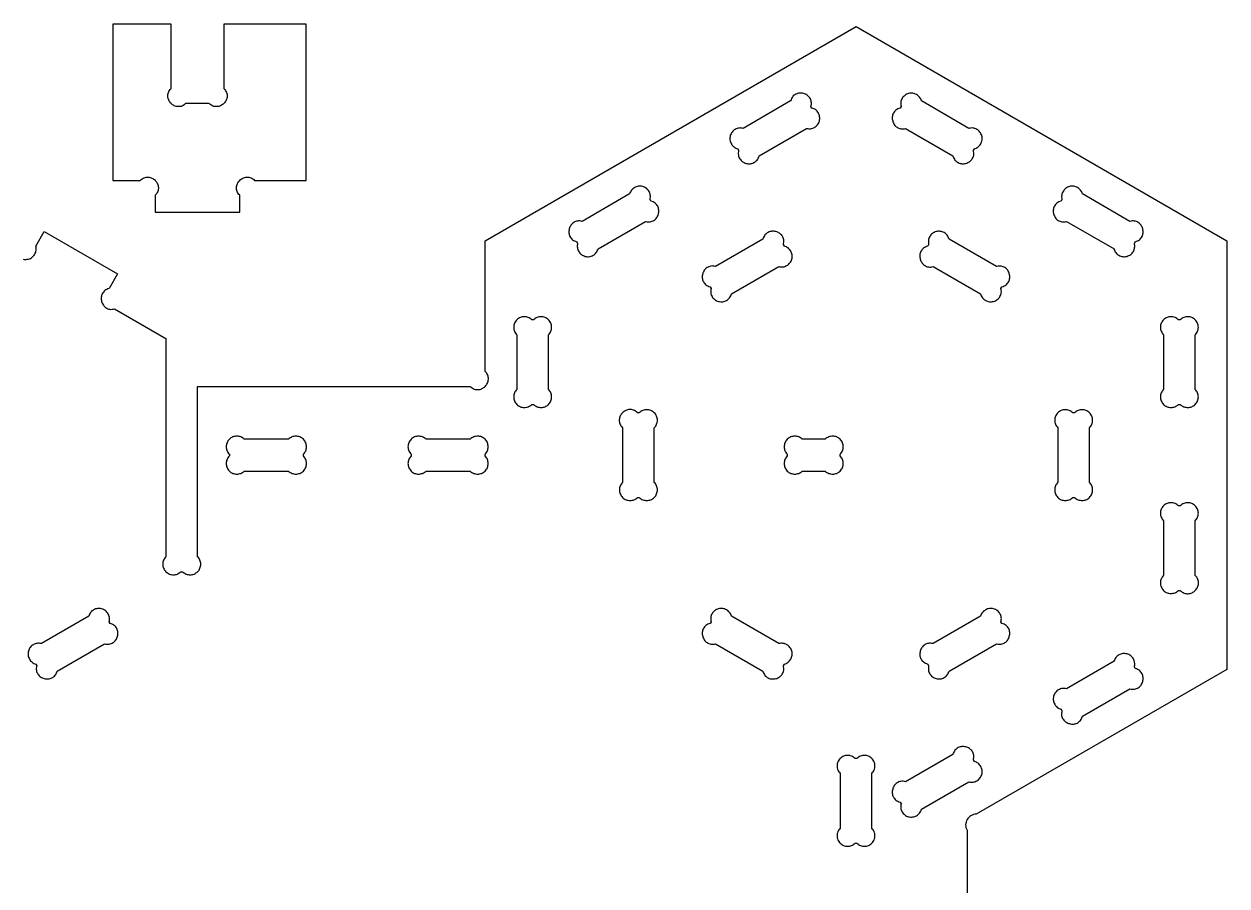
# Model space of a CAD drawing. Extents: x 105 to 1294, y 104 to 1295.
# Drawn here: x 230.2 to 344, y 770.8 to 852.2 of the extents above; entities that cross this region are included whole.
import ezdxf

# ---------------------------------------------------------------- set-up
doc = ezdxf.new("R2010")
doc.units = 0
doc.layers.add('LAYER_1', color=62, linetype='CONTINUOUS')

msp = doc.modelspace()

# ---------------------------------------------------------------- linework, layer by layer
at = {"layer": 'LAYER_1'}
for points in [[(238.63, 852.22), (238.63, 837.44), (241.21, 837.44), (241.3, 837.52), (241.39, 837.59), (241.49, 837.65), (241.58, 837.69), (241.68, 837.72), (241.77, 837.74), (241.87, 837.75), (241.96, 837.75), (242.06, 837.74), (242.15, 837.72), (242.24, 837.69), (242.32, 837.66), (242.41, 837.61), (242.48, 837.56), (242.56, 837.51), (242.63, 837.44), (242.69, 837.37), (242.75, 837.3), (242.8, 837.22), (242.84, 837.14), (242.88, 837.05), (242.91, 836.96), (242.93, 836.87), (242.94, 836.78), (242.94, 836.69), (242.93, 836.59), (242.91, 836.49), (242.88, 836.4), (242.83, 836.3), (242.78, 836.21), (242.71, 836.12), (242.63, 836.03), (242.63, 834.44), (250.63, 834.44), (250.63, 836.03), (250.55, 836.12), (250.48, 836.21), (250.42, 836.3), (250.38, 836.4), (250.35, 836.49), (250.33, 836.59), (250.32, 836.69), (250.32, 836.78), (250.33, 836.87), (250.35, 836.96), (250.38, 837.05), (250.41, 837.14), (250.46, 837.22), (250.51, 837.3), (250.56, 837.37), (250.63, 837.44), (250.7, 837.51), (250.77, 837.56), (250.85, 837.61), (250.93, 837.66), (251.02, 837.69), (251.11, 837.72), (251.2, 837.74), (251.29, 837.75), (251.38, 837.75), (251.48, 837.74), (251.58, 837.72), (251.67, 837.69), (251.77, 837.65), (251.86, 837.59), (251.95, 837.52), (252.04, 837.44), (256.92, 837.44), (256.92, 852.22), (249.13, 852.22), (249.13, 846.13), (249.21, 846.04), (249.28, 845.95), (249.33, 845.85), (249.38, 845.76), (249.41, 845.66), (249.43, 845.57), (249.44, 845.47), (249.44, 845.38), (249.43, 845.29), (249.41, 845.19), (249.38, 845.11), (249.34, 845.02), (249.3, 844.94), (249.25, 844.86), (249.19, 844.78), (249.13, 844.72), (249.06, 844.65), (248.98, 844.59), (248.91, 844.54), (248.82, 844.5), (248.74, 844.46), (248.65, 844.44), (248.56, 844.42), (248.47, 844.41), (248.37, 844.41), (248.28, 844.42), (248.18, 844.44), (248.08, 844.47), (247.99, 844.51), (247.9, 844.57), (247.8, 844.63), (247.71, 844.72), (245.54, 844.72), (245.45, 844.63), (245.36, 844.57), (245.27, 844.51), (245.17, 844.47), (245.08, 844.44), (244.98, 844.42), (244.89, 844.41), (244.79, 844.41), (244.7, 844.42), (244.61, 844.44), (244.52, 844.46), (244.43, 844.5), (244.35, 844.54), (244.27, 844.59), (244.2, 844.65), (244.13, 844.72), (244.06, 844.78), (244.01, 844.86), (243.96, 844.94), (243.91, 845.02), (243.88, 845.11), (243.85, 845.19), (243.83, 845.29), (243.82, 845.38), (243.82, 845.47), (243.83, 845.57), (243.85, 845.66), (243.88, 845.76), (243.92, 845.85), (243.98, 845.95), (244.05, 846.04), (244.13, 846.13), (244.13, 852.22)], [(297.82, 840.28), (297.8, 840.16), (297.78, 840.05), (297.78, 839.94), (297.79, 839.83), (297.81, 839.74), (297.84, 839.64), (297.88, 839.56), (297.93, 839.47), (297.99, 839.4), (298.05, 839.33), (298.12, 839.27), (298.19, 839.21), (298.27, 839.16), (298.35, 839.12), (298.44, 839.08), (298.53, 839.05), (298.62, 839.03), (298.71, 839.02), (298.81, 839.02), (298.9, 839.02), (298.99, 839.03), (299.08, 839.05), (299.17, 839.08), (299.26, 839.12), (299.34, 839.16), (299.42, 839.22), (299.49, 839.29), (299.56, 839.36), (299.62, 839.45), (299.67, 839.54), (299.72, 839.65), (299.75, 839.76), (304.23, 842.35), (304.33, 842.33), (304.43, 842.31), (304.53, 842.31), (304.63, 842.32), (304.72, 842.34), (304.82, 842.37), (304.91, 842.4), (304.99, 842.45), (305.07, 842.5), (305.15, 842.56), (305.22, 842.63), (305.28, 842.7), (305.34, 842.78), (305.39, 842.87), (305.43, 842.96), (305.46, 843.05), (305.48, 843.15), (305.49, 843.25), (305.49, 843.35), (305.48, 843.45), (305.46, 843.55), (305.44, 843.64), (305.4, 843.73), (305.36, 843.81), (305.31, 843.89), (305.25, 843.97), (305.18, 844.04), (305.11, 844.1), (305.03, 844.16), (304.94, 844.21), (304.85, 844.25), (304.75, 844.28), (304.66, 844.43), (304.69, 844.55), (304.7, 844.66), (304.7, 844.77), (304.69, 844.88), (304.67, 844.97), (304.64, 845.07), (304.6, 845.15), (304.55, 845.24), (304.5, 845.31), (304.44, 845.38), (304.37, 845.44), (304.29, 845.5), (304.21, 845.55), (304.13, 845.59), (304.04, 845.63), (303.96, 845.65), (303.86, 845.67), (303.77, 845.69), (303.68, 845.69), (303.58, 845.69), (303.49, 845.68), (303.4, 845.66), (303.31, 845.63), (303.23, 845.59), (303.14, 845.54), (303.07, 845.49), (302.99, 845.42), (302.93, 845.35), (302.87, 845.26), (302.81, 845.17), (302.77, 845.06), (302.73, 844.95), (298.25, 842.36), (298.15, 842.38), (298.05, 842.39), (297.95, 842.4), (297.86, 842.39), (297.76, 842.37), (297.67, 842.34), (297.58, 842.31), (297.49, 842.26), (297.41, 842.21), (297.34, 842.15), (297.27, 842.08), (297.2, 842.01), (297.15, 841.93), (297.1, 841.84), (297.06, 841.75), (297.03, 841.65), (297.01, 841.55), (296.99, 841.45), (296.99, 841.36), (297, 841.26), (297.02, 841.16), (297.05, 841.07), (297.08, 840.98), (297.13, 840.9), (297.18, 840.81), (297.24, 840.74), (297.3, 840.67), (297.38, 840.61), (297.46, 840.55), (297.54, 840.5), (297.64, 840.46), (297.73, 840.43)], [(313.61, 842.35), (318.09, 839.76), (318.12, 839.65), (318.17, 839.54), (318.22, 839.45), (318.28, 839.36), (318.35, 839.29), (318.42, 839.22), (318.5, 839.16), (318.58, 839.12), (318.67, 839.08), (318.76, 839.05), (318.85, 839.03), (318.94, 839.02), (319.03, 839.02), (319.13, 839.02), (319.22, 839.03), (319.31, 839.05), (319.4, 839.08), (319.49, 839.12), (319.57, 839.16), (319.65, 839.21), (319.72, 839.27), (319.79, 839.33), (319.86, 839.4), (319.91, 839.47), (319.96, 839.56), (320, 839.64), (320.03, 839.74), (320.05, 839.83), (320.06, 839.94), (320.06, 840.05), (320.04, 840.16), (320.02, 840.28), (320.11, 840.43), (320.2, 840.46), (320.3, 840.5), (320.38, 840.55), (320.46, 840.61), (320.54, 840.67), (320.6, 840.74), (320.66, 840.81), (320.71, 840.9), (320.76, 840.98), (320.79, 841.07), (320.82, 841.16), (320.84, 841.26), (320.85, 841.36), (320.85, 841.45), (320.84, 841.55), (320.81, 841.65), (320.78, 841.75), (320.74, 841.84), (320.69, 841.93), (320.64, 842.01), (320.57, 842.08), (320.5, 842.15), (320.43, 842.21), (320.35, 842.26), (320.26, 842.31), (320.17, 842.34), (320.08, 842.37), (319.99, 842.39), (319.89, 842.4), (319.79, 842.39), (319.69, 842.38), (319.59, 842.36), (315.11, 844.95), (315.08, 845.04), (315.04, 845.14), (314.99, 845.22), (314.93, 845.3), (314.87, 845.38), (314.8, 845.44), (314.73, 845.5), (314.64, 845.55), (314.56, 845.6), (314.47, 845.63), (314.38, 845.66), (314.28, 845.68), (314.19, 845.69), (314.09, 845.69), (313.99, 845.68), (313.89, 845.66), (313.79, 845.62), (313.7, 845.58), (313.61, 845.53), (313.53, 845.48), (313.46, 845.41), (313.39, 845.34), (313.33, 845.27), (313.28, 845.19), (313.23, 845.1), (313.2, 845.01), (313.17, 844.92), (313.15, 844.83), (313.15, 844.73), (313.15, 844.63), (313.16, 844.53), (313.18, 844.43), (313.09, 844.28), (312.98, 844.24), (312.87, 844.2), (312.78, 844.14), (312.69, 844.08), (312.62, 844.02), (312.55, 843.94), (312.5, 843.87), (312.45, 843.78), (312.41, 843.7), (312.38, 843.61), (312.36, 843.52), (312.35, 843.43), (312.35, 843.33), (312.35, 843.24), (312.37, 843.15), (312.39, 843.06), (312.41, 842.97), (312.45, 842.88), (312.49, 842.8), (312.54, 842.72), (312.6, 842.64), (312.66, 842.57), (312.73, 842.51), (312.81, 842.46), (312.89, 842.41), (312.97, 842.37), (313.07, 842.34), (313.17, 842.32), (313.27, 842.31), (313.38, 842.31), (313.49, 842.32)], [(282.59, 831.49), (282.57, 831.39), (282.56, 831.29), (282.56, 831.19), (282.57, 831.09), (282.59, 831), (282.61, 830.9), (282.65, 830.82), (282.69, 830.73), (282.74, 830.65), (282.8, 830.57), (282.87, 830.5), (282.94, 830.44), (283.02, 830.38), (283.11, 830.34), (283.2, 830.3), (283.3, 830.26), (283.4, 830.24), (283.5, 830.23), (283.6, 830.23), (283.7, 830.24), (283.79, 830.26), (283.88, 830.28), (283.97, 830.32), (284.06, 830.36), (284.14, 830.41), (284.22, 830.47), (284.29, 830.54), (284.35, 830.61), (284.4, 830.69), (284.45, 830.78), (284.49, 830.87), (284.52, 830.97), (289, 833.56), (289.12, 833.53), (289.24, 833.52), (289.35, 833.52), (289.45, 833.53), (289.55, 833.55), (289.64, 833.58), (289.73, 833.62), (289.81, 833.66), (289.88, 833.72), (289.95, 833.78), (290.02, 833.85), (290.07, 833.93), (290.12, 834), (290.17, 834.09), (290.2, 834.17), (290.23, 834.26), (290.25, 834.35), (290.26, 834.45), (290.27, 834.54), (290.26, 834.63), (290.25, 834.73), (290.23, 834.82), (290.2, 834.91), (290.17, 834.99), (290.12, 835.07), (290.06, 835.15), (290, 835.22), (289.92, 835.29), (289.84, 835.35), (289.74, 835.41), (289.64, 835.45), (289.52, 835.49), (289.44, 835.64), (289.46, 835.74), (289.47, 835.84), (289.47, 835.94), (289.46, 836.03), (289.44, 836.13), (289.42, 836.22), (289.38, 836.31), (289.34, 836.4), (289.28, 836.48), (289.23, 836.55), (289.16, 836.62), (289.09, 836.69), (289.01, 836.74), (288.92, 836.79), (288.83, 836.83), (288.73, 836.86), (288.63, 836.88), (288.53, 836.9), (288.43, 836.9), (288.33, 836.89), (288.24, 836.87), (288.14, 836.84), (288.06, 836.81), (287.97, 836.76), (287.89, 836.71), (287.81, 836.65), (287.74, 836.59), (287.68, 836.51), (287.62, 836.43), (287.58, 836.35), (287.54, 836.25), (287.5, 836.16), (283.03, 833.57), (282.91, 833.6), (282.79, 833.61), (282.68, 833.61), (282.58, 833.6), (282.48, 833.58), (282.39, 833.55), (282.3, 833.51), (282.22, 833.46), (282.14, 833.41), (282.08, 833.34), (282.01, 833.28), (281.96, 833.2), (281.91, 833.12), (281.86, 833.04), (281.83, 832.95), (281.8, 832.86), (281.78, 832.77), (281.77, 832.68), (281.76, 832.59), (281.77, 832.49), (281.78, 832.4), (281.8, 832.31), (281.83, 832.22), (281.86, 832.13), (281.91, 832.05), (281.97, 831.97), (282.03, 831.9), (282.11, 831.83), (282.19, 831.77), (282.29, 831.72), (282.39, 831.68), (282.51, 831.64)], [(328.84, 833.56), (333.32, 830.97), (333.35, 830.87), (333.39, 830.78), (333.44, 830.69), (333.49, 830.61), (333.56, 830.54), (333.63, 830.47), (333.7, 830.41), (333.78, 830.36), (333.87, 830.32), (333.96, 830.28), (334.05, 830.26), (334.14, 830.24), (334.24, 830.23), (334.34, 830.23), (334.44, 830.24), (334.54, 830.26), (334.64, 830.3), (334.73, 830.34), (334.82, 830.38), (334.9, 830.44), (334.97, 830.5), (335.04, 830.57), (335.1, 830.65), (335.15, 830.73), (335.19, 830.82), (335.23, 830.9), (335.25, 831), (335.27, 831.09), (335.28, 831.19), (335.28, 831.29), (335.27, 831.39), (335.25, 831.49), (335.33, 831.64), (335.45, 831.68), (335.55, 831.72), (335.65, 831.77), (335.73, 831.83), (335.81, 831.9), (335.87, 831.97), (335.93, 832.05), (335.98, 832.13), (336.01, 832.22), (336.04, 832.31), (336.06, 832.4), (336.07, 832.49), (336.08, 832.59), (336.07, 832.68), (336.06, 832.77), (336.04, 832.86), (336.01, 832.95), (335.98, 833.04), (335.93, 833.12), (335.88, 833.2), (335.83, 833.28), (335.77, 833.34), (335.7, 833.41), (335.62, 833.46), (335.54, 833.51), (335.45, 833.55), (335.36, 833.58), (335.26, 833.6), (335.16, 833.61), (335.05, 833.61), (334.93, 833.6), (334.82, 833.57), (330.34, 836.16), (330.31, 836.25), (330.27, 836.35), (330.22, 836.43), (330.16, 836.51), (330.1, 836.59), (330.03, 836.65), (329.95, 836.71), (329.87, 836.76), (329.79, 836.81), (329.7, 836.84), (329.6, 836.87), (329.51, 836.89), (329.41, 836.9), (329.31, 836.9), (329.21, 836.88), (329.11, 836.86), (329.01, 836.83), (328.92, 836.79), (328.84, 836.74), (328.76, 836.69), (328.68, 836.62), (328.62, 836.55), (328.56, 836.48), (328.5, 836.4), (328.46, 836.31), (328.42, 836.22), (328.4, 836.13), (328.38, 836.03), (328.37, 835.94), (328.37, 835.84), (328.38, 835.74), (328.4, 835.64), (328.32, 835.49), (328.2, 835.45), (328.1, 835.41), (328, 835.35), (327.92, 835.29), (327.84, 835.22), (327.78, 835.15), (327.72, 835.07), (327.68, 834.99), (327.64, 834.91), (327.61, 834.82), (327.59, 834.73), (327.58, 834.63), (327.57, 834.54), (327.58, 834.45), (327.59, 834.35), (327.61, 834.26), (327.64, 834.17), (327.68, 834.09), (327.72, 834), (327.77, 833.93), (327.82, 833.85), (327.89, 833.78), (327.96, 833.72), (328.03, 833.66), (328.11, 833.62), (328.2, 833.58), (328.29, 833.55), (328.39, 833.53), (328.5, 833.52), (328.6, 833.52), (328.72, 833.53)], [(295.21, 827.22), (295.19, 827.12), (295.18, 827.02), (295.18, 826.92), (295.18, 826.83), (295.2, 826.73), (295.23, 826.64), (295.26, 826.55), (295.31, 826.46), (295.36, 826.38), (295.42, 826.31), (295.49, 826.24), (295.56, 826.17), (295.64, 826.12), (295.73, 826.07), (295.82, 826.03), (295.92, 826), (296.02, 825.98), (296.12, 825.97), (296.21, 825.96), (296.31, 825.97), (296.41, 825.99), (296.5, 826.02), (296.59, 826.05), (296.67, 826.1), (296.76, 826.15), (296.83, 826.21), (296.9, 826.28), (296.96, 826.35), (297.02, 826.43), (297.07, 826.52), (297.11, 826.61), (297.14, 826.71), (301.62, 829.29), (301.72, 829.27), (301.82, 829.26), (301.92, 829.26), (302.02, 829.27), (302.11, 829.28), (302.2, 829.31), (302.29, 829.35), (302.38, 829.39), (302.46, 829.44), (302.53, 829.5), (302.6, 829.57), (302.67, 829.64), (302.72, 829.72), (302.77, 829.81), (302.81, 829.9), (302.84, 830), (302.87, 830.1), (302.88, 830.2), (302.88, 830.3), (302.87, 830.39), (302.85, 830.49), (302.82, 830.58), (302.79, 830.67), (302.74, 830.76), (302.69, 830.84), (302.63, 830.91), (302.57, 830.98), (302.49, 831.05), (302.41, 831.1), (302.33, 831.15), (302.23, 831.19), (302.14, 831.22), (302.05, 831.37), (302.07, 831.49), (302.09, 831.61), (302.09, 831.72), (302.08, 831.82), (302.06, 831.92), (302.03, 832.01), (301.99, 832.1), (301.94, 832.18), (301.89, 832.25), (301.82, 832.32), (301.75, 832.39), (301.68, 832.44), (301.6, 832.49), (301.52, 832.54), (301.43, 832.57), (301.34, 832.6), (301.25, 832.62), (301.16, 832.63), (301.06, 832.64), (300.97, 832.63), (300.88, 832.62), (300.79, 832.6), (300.7, 832.57), (300.61, 832.53), (300.53, 832.49), (300.45, 832.43), (300.38, 832.37), (300.31, 832.29), (300.25, 832.21), (300.2, 832.11), (300.15, 832.01), (300.12, 831.89), (295.64, 829.31), (295.52, 829.33), (295.41, 829.34), (295.3, 829.35), (295.2, 829.34), (295.1, 829.31), (295, 829.28), (294.92, 829.24), (294.84, 829.2), (294.76, 829.14), (294.69, 829.08), (294.63, 829.01), (294.57, 828.94), (294.52, 828.86), (294.48, 828.77), (294.44, 828.69), (294.42, 828.6), (294.4, 828.51), (294.38, 828.41), (294.38, 828.32), (294.38, 828.23), (294.39, 828.13), (294.41, 828.04), (294.44, 827.96), (294.48, 827.87), (294.53, 827.79), (294.58, 827.71), (294.65, 827.64), (294.72, 827.57), (294.81, 827.51), (294.9, 827.46), (295.01, 827.41), (295.12, 827.37)], [(316.22, 829.29), (320.7, 826.71), (320.73, 826.61), (320.77, 826.52), (320.82, 826.43), (320.88, 826.35), (320.94, 826.28), (321.01, 826.21), (321.09, 826.15), (321.17, 826.1), (321.25, 826.05), (321.34, 826.02), (321.43, 825.99), (321.53, 825.97), (321.63, 825.96), (321.73, 825.97), (321.83, 825.98), (321.93, 826), (322.02, 826.03), (322.12, 826.07), (322.2, 826.12), (322.28, 826.17), (322.35, 826.24), (322.42, 826.31), (322.48, 826.38), (322.53, 826.46), (322.58, 826.55), (322.61, 826.64), (322.64, 826.73), (322.66, 826.83), (322.67, 826.92), (322.66, 827.02), (322.65, 827.12), (322.63, 827.22), (322.72, 827.37), (322.83, 827.41), (322.94, 827.46), (323.03, 827.51), (323.12, 827.57), (323.19, 827.64), (323.26, 827.71), (323.31, 827.79), (323.36, 827.87), (323.4, 827.96), (323.43, 828.04), (323.45, 828.13), (323.46, 828.23), (323.46, 828.32), (323.46, 828.41), (323.44, 828.51), (323.42, 828.6), (323.4, 828.69), (323.36, 828.77), (323.32, 828.86), (323.27, 828.94), (323.21, 829.01), (323.15, 829.08), (323.08, 829.14), (323.01, 829.2), (322.92, 829.24), (322.84, 829.28), (322.74, 829.31), (322.64, 829.33), (322.54, 829.34), (322.43, 829.34), (322.32, 829.33), (322.2, 829.3), (317.72, 831.89), (317.69, 831.99), (317.65, 832.08), (317.6, 832.17), (317.54, 832.25), (317.48, 832.32), (317.41, 832.39), (317.34, 832.45), (317.26, 832.5), (317.17, 832.54), (317.08, 832.58), (316.99, 832.61), (316.89, 832.62), (316.79, 832.63), (316.7, 832.63), (316.6, 832.62), (316.5, 832.6), (316.4, 832.57), (316.31, 832.53), (316.22, 832.48), (316.14, 832.42), (316.07, 832.36), (316, 832.29), (315.94, 832.21), (315.89, 832.13), (315.85, 832.05), (315.81, 831.96), (315.78, 831.86), (315.76, 831.77), (315.76, 831.67), (315.76, 831.57), (315.77, 831.47), (315.79, 831.37), (315.7, 831.22), (315.59, 831.19), (315.48, 831.14), (315.39, 831.09), (315.3, 831.03), (315.23, 830.96), (315.16, 830.89), (315.11, 830.81), (315.06, 830.73), (315.02, 830.64), (314.99, 830.55), (314.97, 830.46), (314.96, 830.37), (314.96, 830.28), (314.96, 830.18), (314.98, 830.09), (315, 830), (315.02, 829.91), (315.06, 829.82), (315.1, 829.74), (315.15, 829.66), (315.21, 829.59), (315.27, 829.52), (315.34, 829.46), (315.42, 829.4), (315.5, 829.35), (315.58, 829.31), (315.68, 829.28), (315.78, 829.26), (315.88, 829.25), (315.99, 829.25), (316.1, 829.27)], [(276.84, 817.68), (276.77, 817.6), (276.71, 817.52), (276.66, 817.44), (276.62, 817.35), (276.59, 817.26), (276.56, 817.16), (276.55, 817.07), (276.54, 816.97), (276.55, 816.88), (276.56, 816.78), (276.59, 816.69), (276.62, 816.6), (276.66, 816.51), (276.71, 816.42), (276.77, 816.34), (276.84, 816.27), (276.91, 816.2), (276.99, 816.14), (277.08, 816.09), (277.17, 816.05), (277.26, 816.01), (277.35, 815.99), (277.45, 815.98), (277.54, 815.97), (277.64, 815.98), (277.74, 815.99), (277.83, 816.01), (277.92, 816.05), (278.01, 816.09), (278.09, 816.14), (278.18, 816.2), (278.25, 816.27), (278.42, 816.27), (278.5, 816.2), (278.58, 816.14), (278.66, 816.09), (278.75, 816.05), (278.84, 816.01), (278.94, 815.99), (279.03, 815.98), (279.13, 815.97), (279.22, 815.98), (279.32, 815.99), (279.41, 816.01), (279.51, 816.05), (279.59, 816.09), (279.68, 816.14), (279.76, 816.2), (279.84, 816.27), (279.9, 816.34), (279.96, 816.42), (280.01, 816.51), (280.06, 816.6), (280.09, 816.69), (280.11, 816.78), (280.12, 816.88), (280.13, 816.97), (280.12, 817.07), (280.11, 817.16), (280.09, 817.26), (280.06, 817.35), (280.01, 817.44), (279.96, 817.52), (279.9, 817.6), (279.84, 817.68), (279.84, 822.85), (279.9, 822.92), (279.96, 823), (280.01, 823.09), (280.06, 823.18), (280.09, 823.27), (280.11, 823.36), (280.12, 823.46), (280.13, 823.55), (280.12, 823.65), (280.11, 823.75), (280.09, 823.84), (280.06, 823.93), (280.01, 824.02), (279.96, 824.11), (279.9, 824.19), (279.84, 824.26), (279.76, 824.33), (279.68, 824.39), (279.59, 824.44), (279.51, 824.48), (279.41, 824.51), (279.32, 824.54), (279.22, 824.55), (279.13, 824.55), (279.03, 824.55), (278.94, 824.54), (278.84, 824.51), (278.75, 824.48), (278.66, 824.44), (278.58, 824.39), (278.5, 824.33), (278.42, 824.26), (278.25, 824.26), (278.18, 824.33), (278.09, 824.39), (278.01, 824.44), (277.92, 824.48), (277.83, 824.51), (277.74, 824.54), (277.64, 824.55), (277.54, 824.55), (277.45, 824.55), (277.35, 824.54), (277.26, 824.51), (277.17, 824.48), (277.08, 824.44), (276.99, 824.39), (276.91, 824.33), (276.84, 824.26), (276.77, 824.19), (276.71, 824.11), (276.66, 824.02), (276.62, 823.93), (276.59, 823.84), (276.56, 823.75), (276.55, 823.65), (276.54, 823.55), (276.55, 823.46), (276.56, 823.36), (276.59, 823.27), (276.62, 823.18), (276.66, 823.09), (276.71, 823), (276.77, 822.92), (276.84, 822.85)], [(338, 817.68), (337.94, 817.6), (337.88, 817.52), (337.83, 817.44), (337.79, 817.35), (337.75, 817.26), (337.73, 817.16), (337.72, 817.07), (337.71, 816.97), (337.72, 816.88), (337.73, 816.78), (337.75, 816.69), (337.79, 816.6), (337.83, 816.51), (337.88, 816.42), (337.94, 816.34), (338, 816.27), (338.08, 816.2), (338.16, 816.14), (338.25, 816.09), (338.34, 816.05), (338.43, 816.01), (338.52, 815.99), (338.62, 815.98), (338.71, 815.97), (338.81, 815.98), (338.9, 815.99), (339, 816.01), (339.09, 816.05), (339.18, 816.09), (339.26, 816.14), (339.34, 816.2), (339.42, 816.27), (339.59, 816.27), (339.67, 816.2), (339.75, 816.14), (339.83, 816.09), (339.92, 816.05), (340.01, 816.01), (340.11, 815.99), (340.2, 815.98), (340.3, 815.97), (340.39, 815.98), (340.49, 815.99), (340.58, 816.01), (340.67, 816.05), (340.76, 816.09), (340.85, 816.14), (340.93, 816.2), (341, 816.27), (341.07, 816.34), (341.13, 816.42), (341.18, 816.51), (341.22, 816.6), (341.25, 816.69), (341.28, 816.78), (341.29, 816.88), (341.3, 816.97), (341.29, 817.07), (341.28, 817.16), (341.25, 817.26), (341.22, 817.35), (341.18, 817.44), (341.13, 817.52), (341.07, 817.6), (341, 817.68), (341, 822.85), (341.07, 822.92), (341.13, 823), (341.18, 823.09), (341.22, 823.18), (341.25, 823.27), (341.28, 823.36), (341.29, 823.46), (341.3, 823.55), (341.29, 823.65), (341.28, 823.75), (341.25, 823.84), (341.22, 823.93), (341.18, 824.02), (341.13, 824.11), (341.07, 824.19), (341, 824.26), (340.93, 824.33), (340.85, 824.39), (340.76, 824.44), (340.67, 824.48), (340.58, 824.51), (340.49, 824.54), (340.39, 824.55), (340.3, 824.55), (340.2, 824.55), (340.11, 824.54), (340.01, 824.51), (339.92, 824.48), (339.83, 824.44), (339.75, 824.39), (339.67, 824.33), (339.59, 824.26), (339.42, 824.26), (339.34, 824.33), (339.26, 824.39), (339.18, 824.44), (339.09, 824.48), (339, 824.51), (338.9, 824.54), (338.81, 824.55), (338.71, 824.55), (338.62, 824.55), (338.52, 824.54), (338.43, 824.51), (338.34, 824.48), (338.25, 824.44), (338.16, 824.39), (338.08, 824.33), (338, 824.26), (337.94, 824.19), (337.88, 824.11), (337.83, 824.02), (337.79, 823.93), (337.75, 823.84), (337.73, 823.75), (337.72, 823.65), (337.71, 823.55), (337.72, 823.46), (337.73, 823.36), (337.75, 823.27), (337.79, 823.18), (337.83, 823.09), (337.88, 823), (337.94, 822.92), (338, 822.85)], [(286.84, 808.89), (286.77, 808.81), (286.71, 808.73), (286.66, 808.65), (286.62, 808.56), (286.59, 808.47), (286.56, 808.37), (286.55, 808.28), (286.55, 808.18), (286.55, 808.09), (286.56, 807.99), (286.59, 807.9), (286.62, 807.8), (286.66, 807.72), (286.71, 807.63), (286.77, 807.55), (286.84, 807.47), (286.91, 807.4), (287, 807.35), (287.08, 807.29), (287.17, 807.25), (287.26, 807.22), (287.35, 807.2), (287.45, 807.19), (287.55, 807.18), (287.64, 807.19), (287.74, 807.2), (287.83, 807.22), (287.92, 807.25), (288.01, 807.29), (288.1, 807.35), (288.18, 807.4), (288.25, 807.47), (288.42, 807.47), (288.5, 807.4), (288.58, 807.35), (288.67, 807.29), (288.75, 807.25), (288.85, 807.22), (288.94, 807.2), (289.03, 807.19), (289.13, 807.18), (289.23, 807.19), (289.32, 807.2), (289.41, 807.22), (289.51, 807.25), (289.59, 807.29), (289.68, 807.35), (289.76, 807.4), (289.84, 807.47), (289.91, 807.55), (289.97, 807.63), (290.02, 807.72), (290.06, 807.8), (290.09, 807.9), (290.11, 807.99), (290.13, 808.09), (290.13, 808.18), (290.13, 808.28), (290.11, 808.37), (290.09, 808.47), (290.06, 808.56), (290.02, 808.65), (289.97, 808.73), (289.91, 808.81), (289.84, 808.89), (289.84, 814.06), (289.91, 814.13), (289.97, 814.21), (290.02, 814.3), (290.06, 814.39), (290.09, 814.48), (290.11, 814.57), (290.13, 814.67), (290.13, 814.76), (290.13, 814.86), (290.11, 814.96), (290.09, 815.05), (290.06, 815.14), (290.02, 815.23), (289.97, 815.31), (289.91, 815.4), (289.84, 815.47), (289.76, 815.54), (289.68, 815.6), (289.59, 815.65), (289.51, 815.69), (289.41, 815.72), (289.32, 815.75), (289.23, 815.76), (289.13, 815.76), (289.03, 815.76), (288.94, 815.75), (288.85, 815.72), (288.75, 815.69), (288.67, 815.65), (288.58, 815.6), (288.5, 815.54), (288.42, 815.47), (288.25, 815.47), (288.16, 815.55), (288.07, 815.62), (287.98, 815.68), (287.88, 815.72), (287.79, 815.75), (287.69, 815.77), (287.6, 815.78), (287.5, 815.78), (287.41, 815.77), (287.32, 815.75), (287.23, 815.72), (287.14, 815.69), (287.06, 815.64), (286.98, 815.59), (286.91, 815.53), (286.84, 815.47), (286.78, 815.4), (286.72, 815.33), (286.67, 815.25), (286.62, 815.17), (286.59, 815.08), (286.56, 814.99), (286.54, 814.9), (286.53, 814.81), (286.53, 814.71), (286.54, 814.62), (286.56, 814.52), (286.59, 814.43), (286.63, 814.33), (286.69, 814.24), (286.76, 814.15), (286.84, 814.06)], [(328, 808.89), (327.93, 808.81), (327.88, 808.73), (327.83, 808.65), (327.78, 808.56), (327.75, 808.47), (327.73, 808.37), (327.72, 808.28), (327.71, 808.18), (327.72, 808.09), (327.73, 807.99), (327.75, 807.9), (327.78, 807.8), (327.83, 807.72), (327.88, 807.63), (327.93, 807.55), (328, 807.47), (328.08, 807.4), (328.16, 807.35), (328.25, 807.29), (328.33, 807.25), (328.43, 807.22), (328.52, 807.2), (328.61, 807.19), (328.71, 807.18), (328.81, 807.19), (328.9, 807.2), (329, 807.22), (329.09, 807.25), (329.18, 807.29), (329.26, 807.35), (329.34, 807.4), (329.42, 807.47), (329.59, 807.47), (329.67, 807.4), (329.75, 807.35), (329.83, 807.29), (329.92, 807.25), (330.01, 807.22), (330.11, 807.2), (330.2, 807.19), (330.3, 807.18), (330.39, 807.19), (330.49, 807.2), (330.58, 807.22), (330.67, 807.25), (330.76, 807.29), (330.85, 807.35), (330.93, 807.4), (331.01, 807.47), (331.07, 807.55), (331.13, 807.63), (331.18, 807.72), (331.23, 807.8), (331.26, 807.9), (331.28, 807.99), (331.29, 808.09), (331.3, 808.18), (331.29, 808.28), (331.28, 808.37), (331.26, 808.47), (331.23, 808.56), (331.18, 808.65), (331.13, 808.73), (331.07, 808.81), (331.01, 808.89), (331.01, 814.06), (331.07, 814.13), (331.13, 814.21), (331.18, 814.3), (331.23, 814.39), (331.26, 814.48), (331.28, 814.57), (331.29, 814.67), (331.3, 814.76), (331.29, 814.86), (331.28, 814.96), (331.26, 815.05), (331.23, 815.14), (331.18, 815.23), (331.13, 815.31), (331.07, 815.4), (331.01, 815.47), (330.93, 815.54), (330.85, 815.6), (330.76, 815.65), (330.67, 815.69), (330.58, 815.72), (330.49, 815.75), (330.39, 815.76), (330.3, 815.76), (330.2, 815.76), (330.11, 815.75), (330.01, 815.72), (329.92, 815.69), (329.83, 815.65), (329.75, 815.6), (329.67, 815.54), (329.59, 815.47), (329.42, 815.47), (329.34, 815.54), (329.26, 815.6), (329.18, 815.65), (329.09, 815.69), (329, 815.72), (328.9, 815.75), (328.81, 815.76), (328.71, 815.76), (328.61, 815.76), (328.52, 815.75), (328.43, 815.72), (328.33, 815.69), (328.25, 815.65), (328.16, 815.6), (328.08, 815.54), (328, 815.47), (327.93, 815.4), (327.88, 815.31), (327.83, 815.23), (327.78, 815.14), (327.75, 815.05), (327.73, 814.96), (327.72, 814.86), (327.71, 814.76), (327.72, 814.67), (327.73, 814.57), (327.75, 814.48), (327.78, 814.39), (327.83, 814.3), (327.88, 814.21), (327.93, 814.13), (328, 814.06)], [(249.65, 811.39), (249.58, 811.31), (249.52, 811.23), (249.47, 811.14), (249.43, 811.06), (249.39, 810.96), (249.37, 810.87), (249.36, 810.77), (249.35, 810.68), (249.36, 810.58), (249.37, 810.49), (249.39, 810.39), (249.43, 810.3), (249.47, 810.21), (249.52, 810.13), (249.58, 810.05), (249.65, 809.97), (249.72, 809.9), (249.8, 809.84), (249.89, 809.79), (249.98, 809.75), (250.07, 809.72), (250.16, 809.7), (250.26, 809.68), (250.35, 809.68), (250.45, 809.68), (250.54, 809.7), (250.64, 809.72), (250.73, 809.75), (250.82, 809.79), (250.9, 809.84), (250.98, 809.9), (251.06, 809.97), (255.23, 809.97), (255.31, 809.9), (255.39, 809.84), (255.48, 809.79), (255.56, 809.75), (255.66, 809.72), (255.75, 809.7), (255.84, 809.68), (255.94, 809.68), (256.04, 809.68), (256.13, 809.7), (256.23, 809.72), (256.32, 809.75), (256.41, 809.79), (256.49, 809.84), (256.57, 809.9), (256.65, 809.97), (256.72, 810.05), (256.78, 810.13), (256.83, 810.21), (256.87, 810.3), (256.9, 810.39), (256.92, 810.49), (256.94, 810.58), (256.94, 810.68), (256.94, 810.77), (256.92, 810.87), (256.9, 810.96), (256.87, 811.06), (256.83, 811.14), (256.78, 811.23), (256.72, 811.31), (256.65, 811.39), (256.65, 811.56), (256.72, 811.63), (256.78, 811.71), (256.83, 811.8), (256.87, 811.89), (256.9, 811.98), (256.92, 812.07), (256.94, 812.17), (256.94, 812.26), (256.94, 812.36), (256.92, 812.45), (256.9, 812.55), (256.87, 812.64), (256.83, 812.73), (256.78, 812.81), (256.72, 812.89), (256.65, 812.97), (256.57, 813.04), (256.49, 813.1), (256.41, 813.15), (256.32, 813.19), (256.23, 813.22), (256.13, 813.24), (256.04, 813.26), (255.94, 813.26), (255.84, 813.26), (255.75, 813.24), (255.66, 813.22), (255.56, 813.19), (255.48, 813.15), (255.39, 813.1), (255.31, 813.04), (255.23, 812.97), (251.06, 812.97), (250.98, 813.04), (250.9, 813.1), (250.82, 813.15), (250.73, 813.19), (250.64, 813.22), (250.54, 813.24), (250.45, 813.26), (250.35, 813.26), (250.26, 813.26), (250.16, 813.24), (250.07, 813.22), (249.98, 813.19), (249.89, 813.15), (249.8, 813.1), (249.72, 813.04), (249.65, 812.97), (249.58, 812.89), (249.52, 812.81), (249.47, 812.73), (249.43, 812.64), (249.39, 812.55), (249.37, 812.45), (249.36, 812.36), (249.35, 812.26), (249.36, 812.17), (249.37, 812.07), (249.39, 811.98), (249.43, 811.89), (249.47, 811.8), (249.52, 811.71), (249.58, 811.63), (249.65, 811.56)], [(266.84, 811.39), (266.77, 811.31), (266.71, 811.23), (266.66, 811.14), (266.62, 811.06), (266.58, 810.96), (266.56, 810.87), (266.55, 810.77), (266.54, 810.68), (266.55, 810.58), (266.56, 810.49), (266.58, 810.39), (266.62, 810.3), (266.66, 810.21), (266.71, 810.13), (266.77, 810.05), (266.84, 809.97), (266.91, 809.9), (266.99, 809.84), (267.08, 809.79), (267.17, 809.75), (267.26, 809.72), (267.35, 809.7), (267.45, 809.68), (267.54, 809.68), (267.64, 809.68), (267.73, 809.7), (267.83, 809.72), (267.92, 809.75), (268.01, 809.79), (268.09, 809.84), (268.17, 809.9), (268.25, 809.97), (272.42, 809.97), (272.5, 809.9), (272.58, 809.84), (272.67, 809.79), (272.76, 809.75), (272.85, 809.72), (272.94, 809.7), (273.04, 809.68), (273.13, 809.68), (273.23, 809.68), (273.32, 809.7), (273.42, 809.72), (273.51, 809.75), (273.6, 809.79), (273.68, 809.84), (273.76, 809.9), (273.84, 809.97), (273.91, 810.05), (273.97, 810.13), (274.02, 810.21), (274.06, 810.3), (274.09, 810.39), (274.11, 810.49), (274.13, 810.58), (274.13, 810.68), (274.13, 810.77), (274.11, 810.87), (274.09, 810.96), (274.06, 811.06), (274.02, 811.14), (273.97, 811.23), (273.91, 811.31), (273.84, 811.39), (273.84, 811.56), (273.91, 811.63), (273.97, 811.71), (274.02, 811.8), (274.06, 811.89), (274.09, 811.98), (274.11, 812.07), (274.13, 812.17), (274.13, 812.26), (274.13, 812.36), (274.11, 812.45), (274.09, 812.55), (274.06, 812.64), (274.02, 812.73), (273.97, 812.81), (273.91, 812.89), (273.84, 812.97), (273.76, 813.04), (273.68, 813.1), (273.6, 813.15), (273.51, 813.19), (273.42, 813.22), (273.32, 813.24), (273.23, 813.26), (273.13, 813.26), (273.04, 813.26), (272.94, 813.24), (272.85, 813.22), (272.76, 813.19), (272.67, 813.15), (272.58, 813.1), (272.5, 813.04), (272.42, 812.97), (268.25, 812.97), (268.17, 813.04), (268.09, 813.1), (268.01, 813.15), (267.92, 813.19), (267.83, 813.22), (267.73, 813.24), (267.64, 813.26), (267.54, 813.26), (267.45, 813.26), (267.35, 813.24), (267.26, 813.22), (267.17, 813.19), (267.08, 813.15), (266.99, 813.1), (266.91, 813.04), (266.84, 812.97), (266.77, 812.89), (266.71, 812.81), (266.66, 812.73), (266.62, 812.64), (266.58, 812.55), (266.56, 812.45), (266.55, 812.36), (266.54, 812.26), (266.55, 812.17), (266.56, 812.07), (266.58, 811.98), (266.62, 811.89), (266.66, 811.8), (266.71, 811.71), (266.77, 811.63), (266.84, 811.56)], [(302.42, 811.39), (302.35, 811.31), (302.29, 811.23), (302.24, 811.14), (302.2, 811.06), (302.17, 810.96), (302.15, 810.87), (302.13, 810.77), (302.13, 810.68), (302.13, 810.58), (302.15, 810.49), (302.17, 810.39), (302.2, 810.3), (302.24, 810.21), (302.29, 810.13), (302.35, 810.05), (302.42, 809.97), (302.5, 809.9), (302.58, 809.84), (302.66, 809.79), (302.75, 809.75), (302.84, 809.72), (302.94, 809.7), (303.03, 809.68), (303.13, 809.68), (303.22, 809.68), (303.32, 809.7), (303.41, 809.72), (303.5, 809.75), (303.59, 809.79), (303.68, 809.84), (303.76, 809.9), (303.84, 809.97), (306.01, 809.97), (306.08, 809.9), (306.16, 809.84), (306.25, 809.79), (306.34, 809.75), (306.43, 809.72), (306.52, 809.7), (306.62, 809.68), (306.71, 809.68), (306.81, 809.68), (306.9, 809.7), (307, 809.72), (307.09, 809.75), (307.18, 809.79), (307.26, 809.84), (307.34, 809.9), (307.42, 809.97), (307.49, 810.05), (307.55, 810.13), (307.6, 810.21), (307.64, 810.3), (307.67, 810.39), (307.69, 810.49), (307.71, 810.58), (307.71, 810.68), (307.71, 810.77), (307.69, 810.87), (307.67, 810.96), (307.64, 811.06), (307.6, 811.14), (307.55, 811.23), (307.49, 811.31), (307.42, 811.39), (307.42, 811.56), (307.49, 811.63), (307.55, 811.71), (307.6, 811.8), (307.64, 811.89), (307.67, 811.98), (307.69, 812.07), (307.71, 812.17), (307.71, 812.26), (307.71, 812.36), (307.69, 812.45), (307.67, 812.55), (307.64, 812.64), (307.6, 812.73), (307.55, 812.81), (307.49, 812.89), (307.42, 812.97), (307.34, 813.04), (307.26, 813.1), (307.18, 813.15), (307.09, 813.19), (307, 813.22), (306.9, 813.24), (306.81, 813.26), (306.71, 813.26), (306.62, 813.26), (306.52, 813.24), (306.43, 813.22), (306.34, 813.19), (306.25, 813.15), (306.16, 813.1), (306.08, 813.04), (306.01, 812.97), (303.84, 812.97), (303.76, 813.04), (303.68, 813.1), (303.59, 813.15), (303.5, 813.19), (303.41, 813.22), (303.32, 813.24), (303.22, 813.26), (303.13, 813.26), (303.03, 813.26), (302.94, 813.24), (302.84, 813.22), (302.75, 813.19), (302.66, 813.15), (302.58, 813.1), (302.5, 813.04), (302.42, 812.97), (302.35, 812.89), (302.29, 812.81), (302.24, 812.73), (302.2, 812.64), (302.17, 812.55), (302.15, 812.45), (302.13, 812.36), (302.13, 812.26), (302.13, 812.17), (302.15, 812.07), (302.17, 811.98), (302.2, 811.89), (302.24, 811.8), (302.29, 811.71), (302.35, 811.63), (302.42, 811.56)], [(338, 800.1), (337.94, 800.02), (337.88, 799.94), (337.83, 799.85), (337.79, 799.77), (337.75, 799.67), (337.73, 799.58), (337.72, 799.49), (337.71, 799.39), (337.72, 799.29), (337.73, 799.2), (337.75, 799.1), (337.79, 799.01), (337.83, 798.92), (337.88, 798.84), (337.94, 798.76), (338, 798.68), (338.08, 798.61), (338.16, 798.55), (338.25, 798.5), (338.34, 798.46), (338.43, 798.43), (338.52, 798.41), (338.62, 798.39), (338.71, 798.39), (338.81, 798.39), (338.9, 798.41), (339, 798.43), (339.09, 798.46), (339.18, 798.5), (339.26, 798.55), (339.34, 798.61), (339.42, 798.68), (339.59, 798.68), (339.68, 798.6), (339.77, 798.53), (339.87, 798.48), (339.96, 798.43), (340.06, 798.4), (340.15, 798.38), (340.25, 798.37), (340.34, 798.37), (340.43, 798.38), (340.53, 798.4), (340.61, 798.43), (340.7, 798.47), (340.78, 798.51), (340.86, 798.56), (340.93, 798.62), (341, 798.68), (341.07, 798.75), (341.12, 798.83), (341.18, 798.9), (341.22, 798.99), (341.26, 799.07), (341.28, 799.16), (341.3, 799.25), (341.31, 799.35), (341.31, 799.44), (341.3, 799.54), (341.28, 799.63), (341.25, 799.73), (341.21, 799.82), (341.15, 799.92), (341.08, 800.01), (341, 800.1), (341, 805.27), (341.07, 805.34), (341.13, 805.42), (341.18, 805.51), (341.22, 805.6), (341.25, 805.69), (341.28, 805.78), (341.29, 805.88), (341.3, 805.97), (341.29, 806.07), (341.28, 806.16), (341.25, 806.26), (341.22, 806.35), (341.18, 806.44), (341.13, 806.52), (341.07, 806.6), (341, 806.68), (340.93, 806.75), (340.85, 806.81), (340.76, 806.86), (340.67, 806.9), (340.58, 806.93), (340.49, 806.95), (340.39, 806.97), (340.3, 806.97), (340.2, 806.97), (340.11, 806.95), (340.01, 806.93), (339.92, 806.9), (339.83, 806.86), (339.75, 806.81), (339.67, 806.75), (339.59, 806.68), (339.42, 806.68), (339.34, 806.75), (339.26, 806.81), (339.18, 806.86), (339.09, 806.9), (339, 806.93), (338.9, 806.95), (338.81, 806.97), (338.71, 806.97), (338.62, 806.97), (338.52, 806.95), (338.43, 806.93), (338.34, 806.9), (338.25, 806.86), (338.16, 806.81), (338.08, 806.75), (338, 806.68), (337.94, 806.6), (337.88, 806.52), (337.83, 806.44), (337.79, 806.35), (337.75, 806.26), (337.73, 806.16), (337.72, 806.07), (337.71, 805.97), (337.72, 805.88), (337.73, 805.78), (337.75, 805.69), (337.79, 805.6), (337.83, 805.51), (337.88, 805.42), (337.94, 805.34), (338, 805.27)], [(231.43, 791.57), (231.41, 791.46), (231.39, 791.34), (231.39, 791.23), (231.4, 791.13), (231.42, 791.03), (231.45, 790.94), (231.49, 790.85), (231.54, 790.77), (231.6, 790.69), (231.66, 790.62), (231.73, 790.56), (231.8, 790.51), (231.88, 790.46), (231.96, 790.41), (232.05, 790.38), (232.14, 790.35), (232.23, 790.33), (232.33, 790.32), (232.42, 790.31), (232.51, 790.32), (232.6, 790.33), (232.69, 790.35), (232.78, 790.38), (232.87, 790.41), (232.95, 790.46), (233.03, 790.52), (233.1, 790.58), (233.17, 790.66), (233.23, 790.74), (233.28, 790.84), (233.33, 790.94), (233.37, 791.06), (237.84, 793.64), (237.96, 793.61), (238.08, 793.6), (238.18, 793.6), (238.29, 793.61), (238.39, 793.63), (238.48, 793.66), (238.57, 793.7), (238.65, 793.75), (238.72, 793.8), (238.79, 793.87), (238.86, 793.93), (238.91, 794.01), (238.96, 794.09), (239.01, 794.17), (239.04, 794.26), (239.07, 794.35), (239.09, 794.44), (239.1, 794.53), (239.11, 794.62), (239.1, 794.72), (239.09, 794.81), (239.07, 794.9), (239.04, 794.99), (239.01, 795.08), (238.96, 795.16), (238.9, 795.24), (238.84, 795.31), (238.76, 795.38), (238.68, 795.44), (238.58, 795.49), (238.48, 795.54), (238.36, 795.57), (238.28, 795.72), (238.3, 795.82), (238.31, 795.92), (238.31, 796.02), (238.3, 796.12), (238.28, 796.21), (238.26, 796.31), (238.22, 796.4), (238.18, 796.48), (238.13, 796.56), (238.07, 796.64), (238, 796.71), (237.93, 796.77), (237.85, 796.83), (237.76, 796.88), (237.67, 796.92), (237.57, 796.95), (237.47, 796.97), (237.37, 796.98), (237.27, 796.98), (237.17, 796.97), (237.08, 796.95), (236.99, 796.93), (236.9, 796.89), (236.81, 796.85), (236.73, 796.8), (236.65, 796.74), (236.59, 796.67), (236.52, 796.6), (236.47, 796.52), (236.42, 796.43), (236.38, 796.34), (236.35, 796.24), (231.87, 793.65), (231.77, 793.68), (231.67, 793.69), (231.57, 793.69), (231.47, 793.68), (231.37, 793.66), (231.28, 793.63), (231.19, 793.6), (231.11, 793.55), (231.03, 793.5), (230.95, 793.44), (230.88, 793.38), (230.82, 793.3), (230.76, 793.22), (230.71, 793.14), (230.67, 793.04), (230.64, 792.95), (230.62, 792.85), (230.61, 792.75), (230.61, 792.65), (230.62, 792.55), (230.63, 792.46), (230.66, 792.36), (230.7, 792.27), (230.74, 792.19), (230.79, 792.11), (230.85, 792.03), (230.92, 791.96), (230.99, 791.9), (231.07, 791.84), (231.16, 791.79), (231.25, 791.75), (231.35, 791.72)], [(295.64, 793.64), (300.12, 791.05), (300.15, 790.94), (300.2, 790.83), (300.25, 790.74), (300.31, 790.65), (300.38, 790.58), (300.45, 790.51), (300.53, 790.46), (300.61, 790.41), (300.7, 790.37), (300.79, 790.34), (300.88, 790.32), (300.97, 790.31), (301.06, 790.31), (301.16, 790.31), (301.25, 790.33), (301.34, 790.35), (301.43, 790.37), (301.52, 790.41), (301.6, 790.45), (301.68, 790.5), (301.75, 790.56), (301.82, 790.62), (301.89, 790.69), (301.94, 790.77), (301.99, 790.85), (302.03, 790.93), (302.06, 791.03), (302.08, 791.13), (302.09, 791.23), (302.09, 791.34), (302.07, 791.45), (302.05, 791.57), (302.14, 791.72), (302.23, 791.75), (302.33, 791.79), (302.41, 791.84), (302.49, 791.9), (302.57, 791.96), (302.63, 792.03), (302.69, 792.11), (302.74, 792.19), (302.79, 792.27), (302.82, 792.36), (302.85, 792.46), (302.87, 792.55), (302.88, 792.65), (302.88, 792.75), (302.87, 792.85), (302.84, 792.95), (302.81, 793.04), (302.77, 793.14), (302.72, 793.22), (302.67, 793.3), (302.6, 793.38), (302.53, 793.44), (302.46, 793.5), (302.38, 793.55), (302.29, 793.6), (302.2, 793.63), (302.11, 793.66), (302.02, 793.68), (301.92, 793.69), (301.82, 793.69), (301.72, 793.68), (301.62, 793.65), (297.14, 796.24), (297.11, 796.34), (297.07, 796.43), (297.02, 796.52), (296.96, 796.6), (296.9, 796.67), (296.83, 796.74), (296.76, 796.8), (296.67, 796.85), (296.59, 796.89), (296.5, 796.93), (296.41, 796.95), (296.31, 796.97), (296.21, 796.98), (296.12, 796.98), (296.02, 796.97), (295.92, 796.95), (295.82, 796.92), (295.73, 796.88), (295.64, 796.83), (295.56, 796.77), (295.49, 796.71), (295.42, 796.64), (295.36, 796.56), (295.31, 796.48), (295.26, 796.4), (295.23, 796.31), (295.2, 796.21), (295.18, 796.12), (295.18, 796.02), (295.18, 795.92), (295.19, 795.82), (295.21, 795.72), (295.12, 795.57), (295.01, 795.53), (294.9, 795.49), (294.81, 795.44), (294.72, 795.38), (294.65, 795.31), (294.58, 795.24), (294.53, 795.16), (294.48, 795.08), (294.44, 794.99), (294.41, 794.9), (294.39, 794.81), (294.38, 794.72), (294.38, 794.62), (294.38, 794.53), (294.4, 794.44), (294.42, 794.35), (294.44, 794.26), (294.48, 794.17), (294.52, 794.09), (294.57, 794.01), (294.63, 793.93), (294.69, 793.87), (294.76, 793.8), (294.84, 793.75), (294.92, 793.7), (295, 793.66), (295.1, 793.63), (295.2, 793.61), (295.3, 793.6), (295.41, 793.6), (295.52, 793.61)], [(315.79, 791.57), (315.77, 791.47), (315.76, 791.37), (315.76, 791.27), (315.76, 791.18), (315.78, 791.08), (315.81, 790.99), (315.85, 790.9), (315.89, 790.81), (315.94, 790.73), (316, 790.66), (316.07, 790.59), (316.14, 790.52), (316.22, 790.47), (316.31, 790.42), (316.4, 790.38), (316.5, 790.35), (316.6, 790.32), (316.7, 790.31), (316.79, 790.31), (316.89, 790.32), (316.99, 790.34), (317.08, 790.37), (317.17, 790.4), (317.26, 790.45), (317.34, 790.5), (317.41, 790.56), (317.48, 790.62), (317.54, 790.7), (317.6, 790.78), (317.65, 790.86), (317.69, 790.96), (317.72, 791.05), (322.2, 793.64), (322.32, 793.61), (322.43, 793.6), (322.54, 793.6), (322.64, 793.61), (322.74, 793.63), (322.84, 793.66), (322.92, 793.7), (323.01, 793.75), (323.08, 793.8), (323.15, 793.87), (323.21, 793.93), (323.27, 794.01), (323.32, 794.09), (323.36, 794.17), (323.4, 794.26), (323.42, 794.35), (323.44, 794.44), (323.46, 794.53), (323.46, 794.62), (323.46, 794.72), (323.45, 794.81), (323.43, 794.9), (323.4, 794.99), (323.36, 795.08), (323.31, 795.16), (323.26, 795.24), (323.19, 795.31), (323.12, 795.38), (323.03, 795.44), (322.94, 795.49), (322.83, 795.54), (322.72, 795.57), (322.63, 795.72), (322.65, 795.82), (322.66, 795.92), (322.67, 796.02), (322.66, 796.12), (322.64, 796.21), (322.61, 796.31), (322.58, 796.4), (322.53, 796.48), (322.48, 796.56), (322.42, 796.64), (322.35, 796.71), (322.28, 796.77), (322.2, 796.83), (322.12, 796.88), (322.02, 796.92), (321.93, 796.95), (321.83, 796.97), (321.73, 796.98), (321.63, 796.98), (321.53, 796.97), (321.43, 796.95), (321.34, 796.93), (321.25, 796.89), (321.17, 796.85), (321.09, 796.8), (321.01, 796.74), (320.94, 796.67), (320.88, 796.6), (320.82, 796.52), (320.77, 796.43), (320.73, 796.34), (320.7, 796.24), (316.22, 793.65), (316.1, 793.68), (315.99, 793.69), (315.88, 793.69), (315.78, 793.68), (315.68, 793.66), (315.58, 793.63), (315.5, 793.59), (315.42, 793.55), (315.34, 793.49), (315.27, 793.43), (315.21, 793.36), (315.15, 793.29), (315.1, 793.21), (315.06, 793.12), (315.02, 793.04), (315, 792.95), (314.98, 792.86), (314.96, 792.76), (314.96, 792.67), (314.96, 792.58), (314.97, 792.48), (314.99, 792.39), (315.02, 792.3), (315.06, 792.22), (315.11, 792.14), (315.16, 792.06), (315.23, 791.99), (315.3, 791.92), (315.39, 791.86), (315.48, 791.8), (315.59, 791.76), (315.7, 791.72)], [(328.4, 787.31), (328.38, 787.19), (328.37, 787.08), (328.36, 786.97), (328.37, 786.87), (328.39, 786.77), (328.43, 786.67), (328.46, 786.59), (328.51, 786.5), (328.57, 786.43), (328.63, 786.36), (328.7, 786.3), (328.77, 786.24), (328.85, 786.19), (328.94, 786.15), (329.02, 786.11), (329.11, 786.09), (329.2, 786.06), (329.3, 786.05), (329.39, 786.05), (329.48, 786.05), (329.57, 786.06), (329.67, 786.08), (329.75, 786.11), (329.84, 786.15), (329.92, 786.2), (330, 786.25), (330.07, 786.32), (330.14, 786.39), (330.2, 786.48), (330.25, 786.57), (330.3, 786.68), (330.34, 786.79), (334.82, 789.38), (334.93, 789.35), (335.05, 789.34), (335.16, 789.34), (335.26, 789.35), (335.36, 789.37), (335.45, 789.4), (335.54, 789.44), (335.62, 789.48), (335.7, 789.54), (335.77, 789.6), (335.83, 789.67), (335.88, 789.74), (335.93, 789.82), (335.98, 789.91), (336.01, 789.99), (336.04, 790.08), (336.06, 790.17), (336.07, 790.27), (336.08, 790.36), (336.07, 790.45), (336.06, 790.55), (336.04, 790.64), (336.01, 790.72), (335.98, 790.81), (335.93, 790.89), (335.87, 790.97), (335.81, 791.04), (335.73, 791.11), (335.65, 791.17), (335.55, 791.22), (335.45, 791.27), (335.33, 791.31), (335.25, 791.46), (335.27, 791.56), (335.28, 791.66), (335.28, 791.76), (335.27, 791.85), (335.25, 791.95), (335.23, 792.04), (335.19, 792.13), (335.15, 792.22), (335.1, 792.3), (335.04, 792.37), (334.97, 792.44), (334.9, 792.51), (334.82, 792.56), (334.73, 792.61), (334.64, 792.65), (334.54, 792.68), (334.44, 792.7), (334.34, 792.71), (334.24, 792.72), (334.14, 792.71), (334.05, 792.69), (333.96, 792.66), (333.87, 792.63), (333.78, 792.58), (333.7, 792.53), (333.63, 792.47), (333.56, 792.4), (333.49, 792.33), (333.44, 792.25), (333.39, 792.16), (333.35, 792.07), (333.32, 791.98), (328.84, 789.39), (328.74, 789.41), (328.64, 789.42), (328.54, 789.42), (328.44, 789.41), (328.35, 789.4), (328.25, 789.37), (328.16, 789.33), (328.08, 789.29), (328, 789.24), (327.92, 789.18), (327.85, 789.11), (327.79, 789.04), (327.73, 788.96), (327.68, 788.87), (327.64, 788.78), (327.61, 788.68), (327.59, 788.58), (327.58, 788.48), (327.58, 788.38), (327.59, 788.29), (327.61, 788.19), (327.63, 788.1), (327.67, 788.01), (327.71, 787.92), (327.76, 787.84), (327.82, 787.77), (327.89, 787.7), (327.96, 787.63), (328.04, 787.58), (328.13, 787.53), (328.22, 787.49), (328.32, 787.46)], [(313.18, 778.52), (313.16, 778.42), (313.15, 778.32), (313.15, 778.22), (313.15, 778.12), (313.17, 778.02), (313.2, 777.93), (313.23, 777.84), (313.28, 777.76), (313.33, 777.68), (313.39, 777.6), (313.46, 777.53), (313.53, 777.47), (313.61, 777.41), (313.7, 777.36), (313.79, 777.32), (313.89, 777.29), (313.99, 777.27), (314.09, 777.26), (314.19, 777.26), (314.28, 777.27), (314.38, 777.28), (314.47, 777.31), (314.56, 777.35), (314.64, 777.39), (314.73, 777.44), (314.8, 777.5), (314.87, 777.57), (314.93, 777.64), (314.99, 777.72), (315.04, 777.81), (315.08, 777.9), (315.11, 778), (319.59, 780.58), (319.69, 780.56), (319.79, 780.55), (319.89, 780.55), (319.99, 780.56), (320.08, 780.58), (320.17, 780.6), (320.26, 780.64), (320.35, 780.68), (320.43, 780.74), (320.5, 780.79), (320.57, 780.86), (320.64, 780.94), (320.69, 781.02), (320.74, 781.1), (320.78, 781.19), (320.81, 781.29), (320.84, 781.39), (320.85, 781.49), (320.85, 781.59), (320.84, 781.69), (320.82, 781.78), (320.79, 781.88), (320.76, 781.96), (320.71, 782.05), (320.66, 782.13), (320.6, 782.21), (320.54, 782.28), (320.46, 782.34), (320.38, 782.4), (320.3, 782.44), (320.2, 782.48), (320.11, 782.52), (320.02, 782.67), (320.04, 782.79), (320.06, 782.9), (320.06, 783.01), (320.05, 783.11), (320.03, 783.21), (320, 783.3), (319.96, 783.39), (319.91, 783.47), (319.86, 783.55), (319.79, 783.62), (319.72, 783.68), (319.65, 783.74), (319.57, 783.79), (319.49, 783.83), (319.4, 783.86), (319.31, 783.89), (319.22, 783.91), (319.13, 783.92), (319.03, 783.93), (318.94, 783.93), (318.85, 783.91), (318.76, 783.89), (318.67, 783.86), (318.58, 783.83), (318.5, 783.78), (318.42, 783.72), (318.35, 783.66), (318.28, 783.58), (318.22, 783.5), (318.17, 783.4), (318.12, 783.3), (318.09, 783.18), (313.61, 780.6), (313.49, 780.62), (313.38, 780.64), (313.27, 780.64), (313.17, 780.63), (313.07, 780.61), (312.97, 780.58), (312.89, 780.54), (312.81, 780.49), (312.73, 780.43), (312.66, 780.37), (312.6, 780.3), (312.54, 780.23), (312.49, 780.15), (312.45, 780.07), (312.41, 779.98), (312.39, 779.89), (312.37, 779.8), (312.35, 779.71), (312.35, 779.61), (312.35, 779.52), (312.36, 779.43), (312.38, 779.34), (312.41, 779.25), (312.45, 779.16), (312.5, 779.08), (312.55, 779), (312.62, 778.93), (312.69, 778.86), (312.78, 778.8), (312.87, 778.75), (312.98, 778.7), (313.09, 778.67)], [(307.42, 776.21), (307.35, 776.13), (307.29, 776.05), (307.24, 775.96), (307.2, 775.88), (307.17, 775.78), (307.14, 775.69), (307.13, 775.6), (307.13, 775.5), (307.13, 775.4), (307.14, 775.31), (307.17, 775.22), (307.2, 775.12), (307.24, 775.03), (307.29, 774.95), (307.35, 774.87), (307.42, 774.79), (307.5, 774.72), (307.58, 774.66), (307.66, 774.61), (307.75, 774.57), (307.84, 774.54), (307.94, 774.52), (308.03, 774.5), (308.13, 774.5), (308.22, 774.5), (308.32, 774.52), (308.41, 774.54), (308.5, 774.57), (308.59, 774.61), (308.68, 774.66), (308.76, 774.72), (308.83, 774.79), (309.01, 774.79), (309.08, 774.72), (309.16, 774.66), (309.25, 774.61), (309.34, 774.57), (309.43, 774.54), (309.52, 774.52), (309.62, 774.5), (309.71, 774.5), (309.81, 774.5), (309.91, 774.52), (310, 774.54), (310.09, 774.57), (310.18, 774.61), (310.26, 774.66), (310.35, 774.72), (310.42, 774.79), (310.49, 774.87), (310.55, 774.95), (310.6, 775.03), (310.64, 775.12), (310.67, 775.22), (310.7, 775.31), (310.71, 775.4), (310.71, 775.5), (310.71, 775.6), (310.7, 775.69), (310.67, 775.78), (310.64, 775.88), (310.6, 775.96), (310.55, 776.05), (310.49, 776.13), (310.42, 776.21), (310.42, 781.38), (310.49, 781.46), (310.55, 781.54), (310.6, 781.62), (310.64, 781.71), (310.67, 781.8), (310.7, 781.9), (310.71, 781.99), (310.71, 782.09), (310.71, 782.18), (310.7, 782.28), (310.67, 782.37), (310.64, 782.46), (310.6, 782.55), (310.55, 782.64), (310.49, 782.72), (310.42, 782.79), (310.35, 782.86), (310.26, 782.92), (310.18, 782.97), (310.09, 783.01), (310, 783.05), (309.91, 783.07), (309.81, 783.08), (309.71, 783.09), (309.62, 783.08), (309.52, 783.07), (309.43, 783.05), (309.34, 783.01), (309.25, 782.97), (309.16, 782.92), (309.08, 782.86), (309.01, 782.79), (308.83, 782.79), (308.76, 782.86), (308.68, 782.92), (308.59, 782.97), (308.5, 783.01), (308.41, 783.05), (308.32, 783.07), (308.22, 783.08), (308.13, 783.09), (308.03, 783.08), (307.94, 783.07), (307.84, 783.05), (307.75, 783.01), (307.66, 782.97), (307.58, 782.92), (307.5, 782.86), (307.42, 782.79), (307.35, 782.72), (307.29, 782.64), (307.24, 782.55), (307.2, 782.46), (307.17, 782.37), (307.14, 782.28), (307.13, 782.18), (307.13, 782.09), (307.13, 781.99), (307.14, 781.9), (307.17, 781.8), (307.2, 781.71), (307.24, 781.62), (307.29, 781.54), (307.35, 781.46), (307.42, 781.38)]]:
    msp.add_lwpolyline(points, close=True, dxfattribs=at)
msp.add_lwpolyline([(230.15, 829.99), (230.24, 829.97), (230.34, 829.96), (230.44, 829.97), (230.54, 829.98), (230.64, 830), (230.74, 830.03), (230.83, 830.07), (230.92, 830.12), (231, 830.18), (231.07, 830.24), (231.14, 830.31), (231.2, 830.38), (231.25, 830.46), (231.29, 830.55), (231.33, 830.64), (231.36, 830.73), (231.37, 830.83), (231.38, 830.92), (231.38, 831.02), (231.37, 831.12), (231.35, 831.22), (232.14, 832.6), (239.07, 828.6), (238.28, 827.23), (238.16, 827.19), (238.06, 827.14), (237.96, 827.09), (237.88, 827.03), (237.8, 826.96), (237.74, 826.89), (237.68, 826.81), (237.63, 826.73), (237.6, 826.64), (237.57, 826.56), (237.55, 826.47), (237.54, 826.37), (237.53, 826.28), (237.54, 826.19), (237.55, 826.09), (237.57, 826), (237.6, 825.91), (237.63, 825.83), (237.68, 825.74), (237.73, 825.66), (237.78, 825.59), (237.84, 825.52), (237.91, 825.46), (237.99, 825.4), (238.07, 825.35), (238.16, 825.31), (238.25, 825.28), (238.35, 825.26), (238.45, 825.25), (238.56, 825.26), (238.68, 825.27), (238.79, 825.29), (243.64, 822.49), (243.64, 801.87), (243.58, 801.79), (243.52, 801.71), (243.47, 801.63), (243.42, 801.54), (243.39, 801.45), (243.37, 801.35), (243.36, 801.26), (243.35, 801.16), (243.36, 801.06), (243.37, 800.97), (243.39, 800.88), (243.42, 800.78), (243.47, 800.7), (243.52, 800.61), (243.58, 800.53), (243.64, 800.45), (243.72, 800.38), (243.8, 800.33), (243.89, 800.28), (243.98, 800.23), (244.07, 800.2), (244.16, 800.18), (244.26, 800.17), (244.35, 800.16), (244.45, 800.17), (244.54, 800.18), (244.64, 800.2), (244.73, 800.23), (244.82, 800.28), (244.9, 800.33), (244.98, 800.38), (245.06, 800.45), (245.23, 800.45), (245.31, 800.38), (245.39, 800.33), (245.47, 800.28), (245.56, 800.23), (245.66, 800.2), (245.75, 800.18), (245.84, 800.17), (245.94, 800.16), (246.04, 800.17), (246.13, 800.18), (246.22, 800.2), (246.32, 800.23), (246.4, 800.28), (246.49, 800.33), (246.57, 800.38), (246.65, 800.45), (246.72, 800.53), (246.78, 800.61), (246.83, 800.7), (246.87, 800.78), (246.9, 800.88), (246.92, 800.97), (246.94, 801.06), (246.94, 801.16), (246.94, 801.26), (246.92, 801.35), (246.9, 801.45), (246.87, 801.54), (246.83, 801.63), (246.78, 801.71), (246.72, 801.79), (246.65, 801.87), (246.65, 817.97), (272.42, 817.97), (272.51, 817.89), (272.61, 817.82), (272.7, 817.77), (272.79, 817.72), (272.89, 817.69), (272.99, 817.67), (273.08, 817.66), (273.18, 817.66), (273.27, 817.67), (273.36, 817.69), (273.45, 817.72), (273.53, 817.76), (273.62, 817.8), (273.7, 817.85), (273.77, 817.91), (273.84, 817.97), (273.9, 818.04), (273.96, 818.12), (274.01, 818.19), (274.05, 818.28), (274.09, 818.36), (274.12, 818.45), (274.14, 818.54), (274.15, 818.64), (274.15, 818.73), (274.14, 818.83), (274.12, 818.92), (274.09, 819.02), (274.04, 819.11), (273.99, 819.21), (273.92, 819.3), (273.84, 819.39), (273.84, 831.73), (308.92, 851.98), (344, 831.73), (344, 791.22), (320.29, 777.53), (320.15, 777.52), (320.02, 777.49), (319.89, 777.44), (319.78, 777.39), (319.67, 777.31), (319.58, 777.23), (319.49, 777.13), (319.42, 777.03), (319.37, 776.91), (319.33, 776.79), (319.3, 776.67), (319.29, 776.54), (319.3, 776.41), (319.32, 776.28), (319.36, 776.15), (319.42, 776.03), (319.42, 724.59)], dxfattribs=at)

doc.saveas('drawing.dxf')
